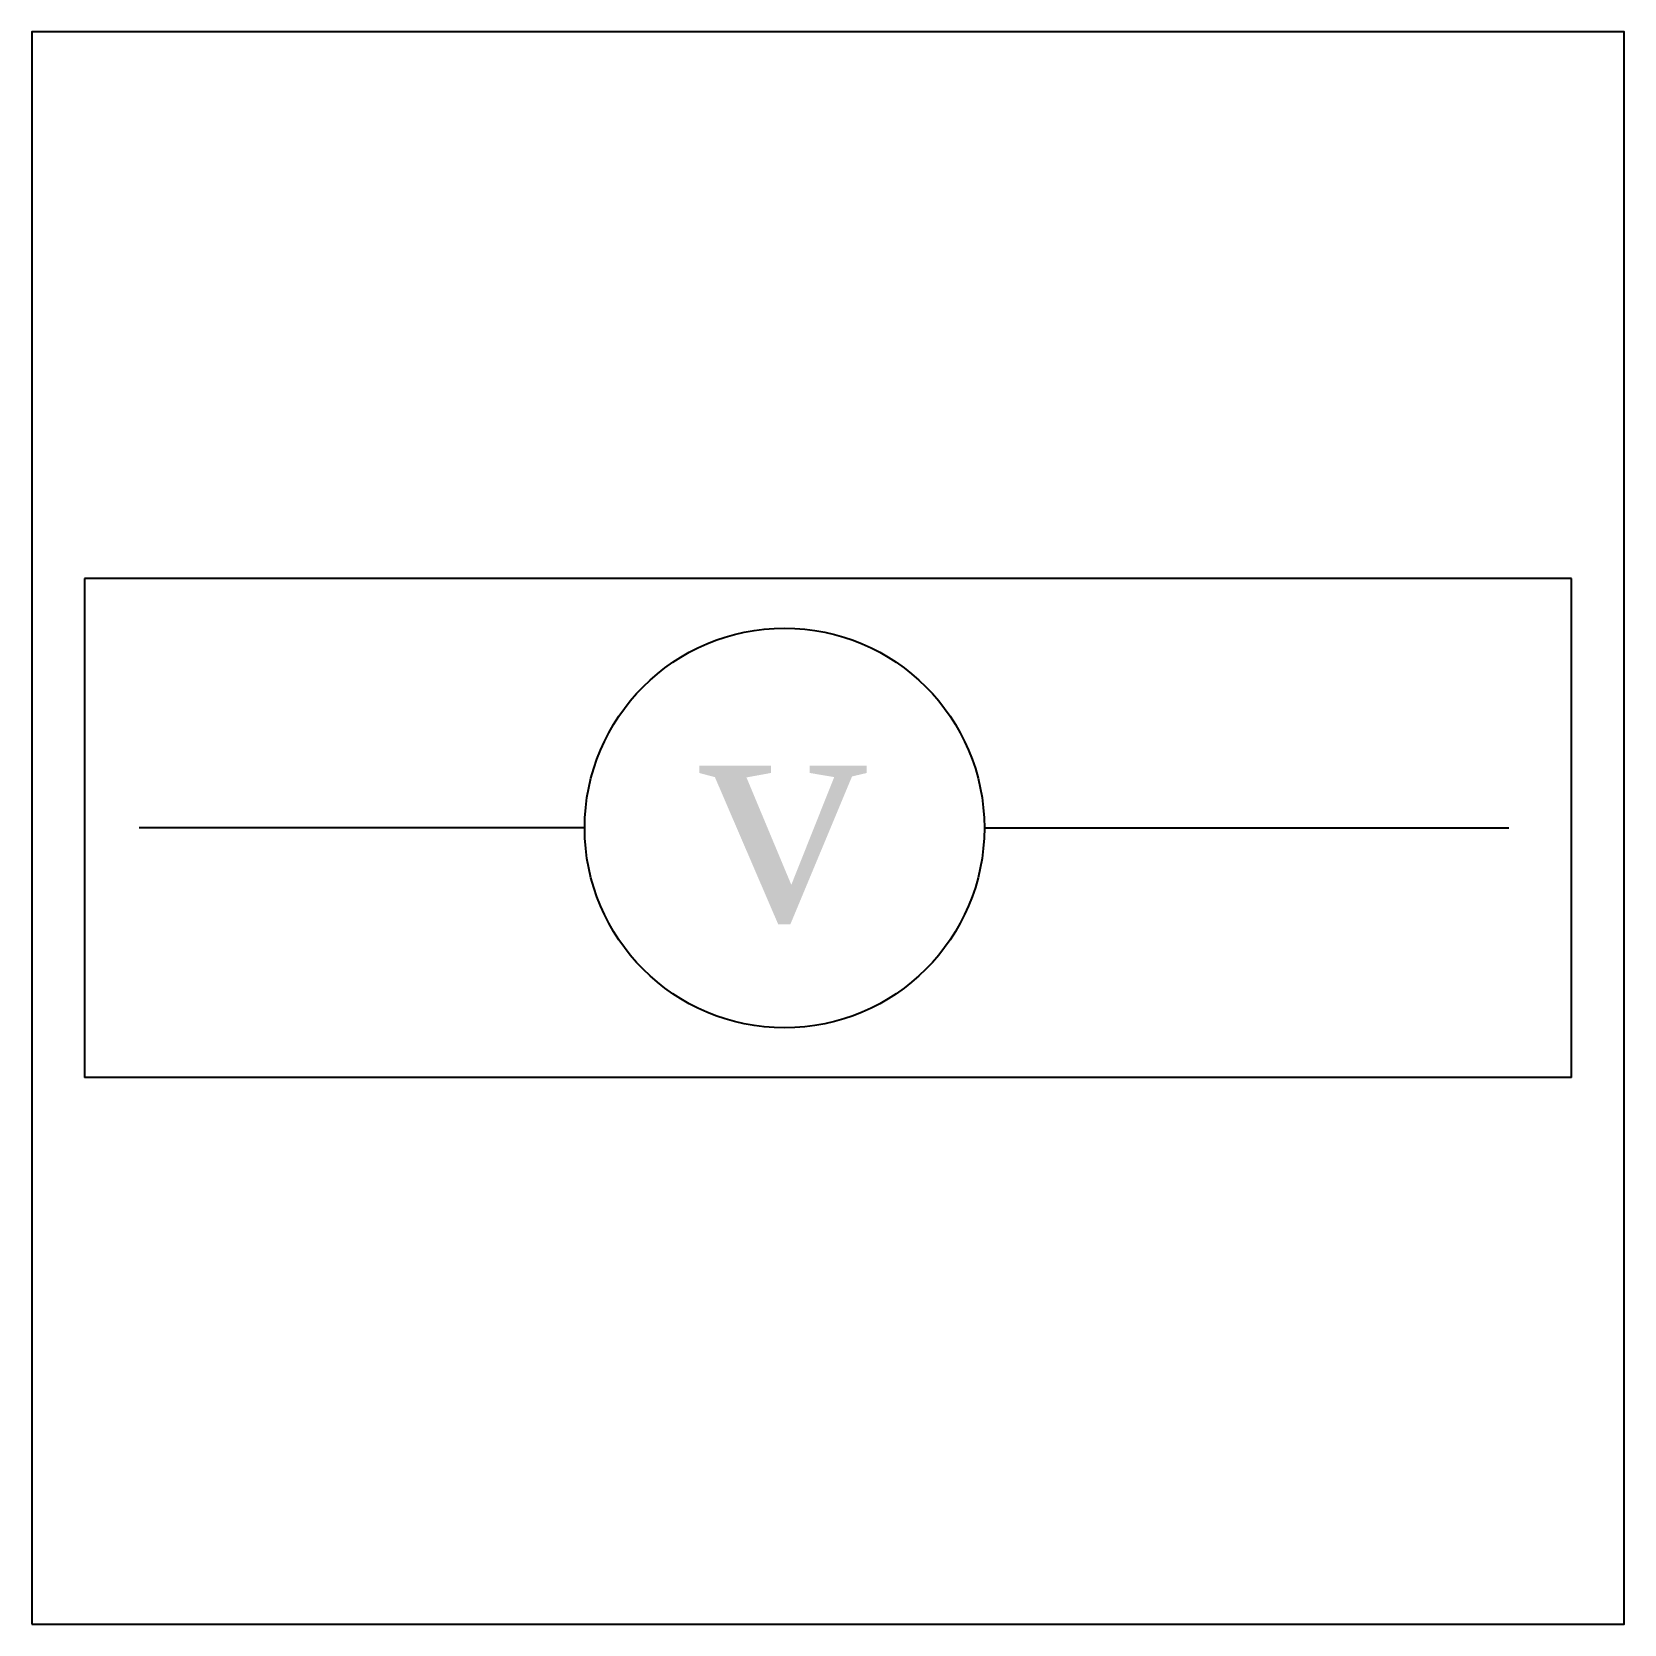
# Model space of a CAD drawing. Header units: millimetres. Extents: x 0 to 1000, y 0 to 1000.
import ezdxf

# ---------------------------------------------------------------- set-up
doc = ezdxf.new("R2010")
doc.units = ezdxf.units.MM
doc.layers.get('0').update_dxf_attribs({"color": 2})
doc.layers.add('1', color=1, linetype='Continuous')
doc.layers.add('3', color=7, linetype='Continuous')

msp = doc.modelspace()

# ---------------------------------------------------------------- linework, layer by layer
at = {"color": 2}
msp.add_lwpolyline([(0, 0), (1000, 0), (1000, 1000), (0, 1000)], close=True, dxfattribs=at)
at = {"layer": '1', "color": 1}
for p, q in [((967, 656.6), (33, 656.6)), ((33, 656.6), (33, 343.4)), ((967, 343.4), (967, 656.6)), ((967, 343.4), (33, 343.4))]:
    msp.add_line(p, q, dxfattribs=at)
at = {"layer": '3'}
for p, q in [((347.2, 500), (67.3, 500)), ((598.2, 500), (927.5, 500))]:
    msp.add_line(p, q, dxfattribs=at)
msp.add_circle((472.7, 500), 125.5, dxfattribs=at)

# ---------------------------------------------------------------- texts
at = {"layer": '3', "insert": (419.1, 580.9), "char_height": 139.346, "width": 630.428, "attachment_point": 1}
msp.add_mtext('{\\f@Batang|b0|i0|c0|p18;v}', dxfattribs=at)

doc.saveas('drawing.dxf')
